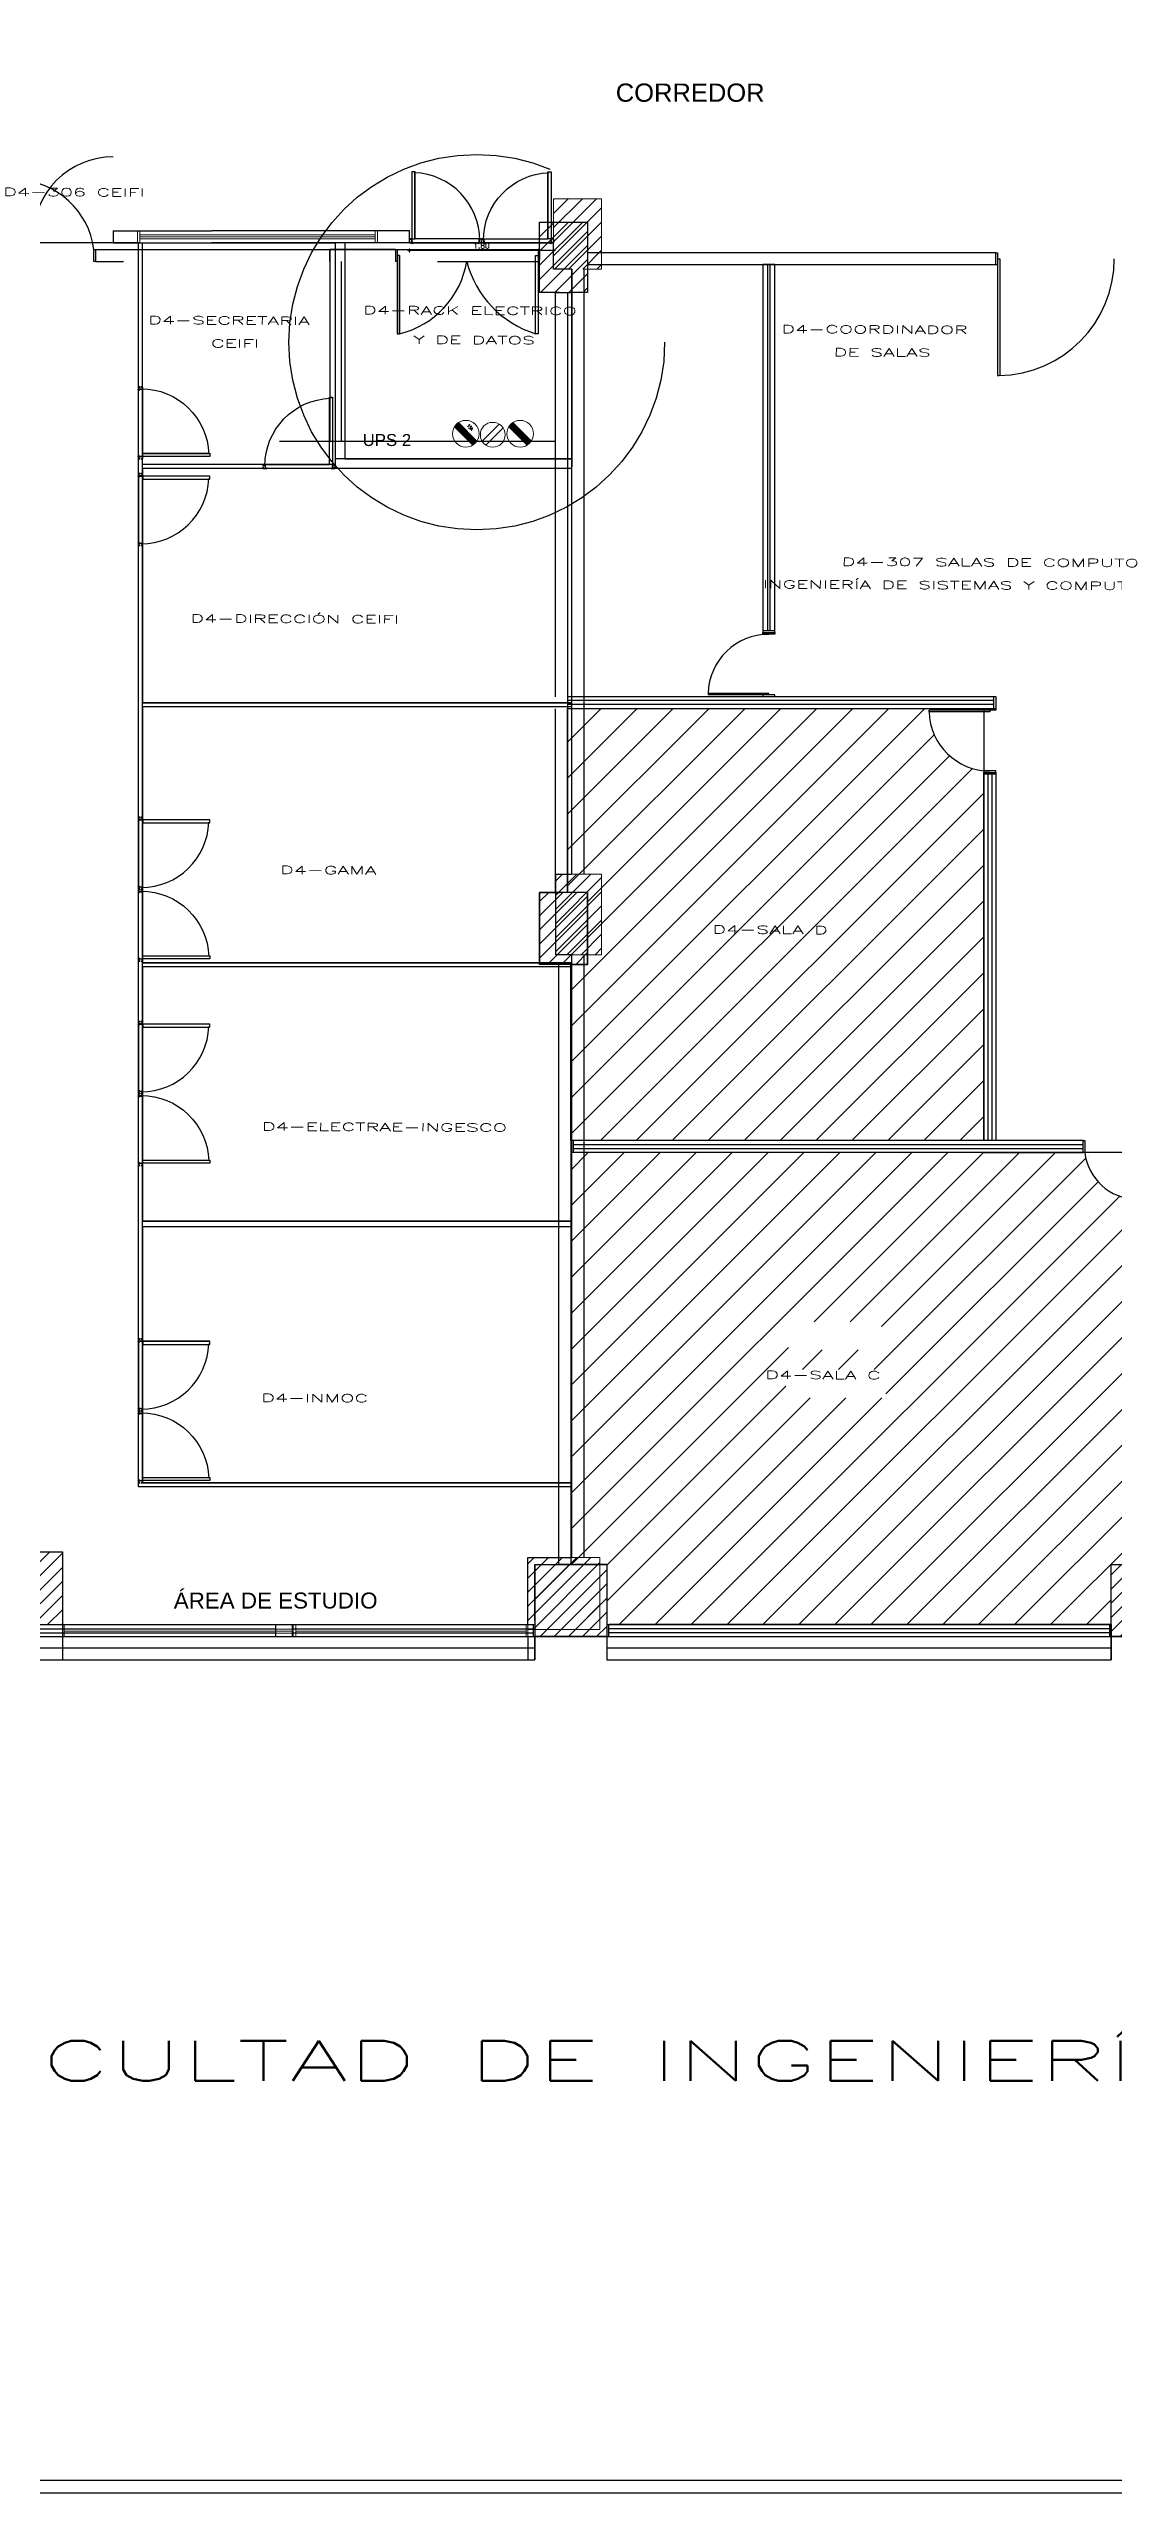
# Model space of a CAD drawing. Header units: metres. Extents: x 6495 to 6855, y 1254 to 1306.
# Drawn here: x 6709.53 to 6722.82, y 1255.23 to 1285.78 of the extents above; entities that cross this region are included whole.
import ezdxf

# ---------------------------------------------------------------- set-up
doc = ezdxf.new("R2010")
doc.units = ezdxf.units.M
for name, pattern in [('ACAD_ISO12W100', [21, 12, -3, 0, -3, 0, -3]), ('CONTINUA', [0]), ('HIDDEN2', [0.1875, 0.125, -0.0625])]:
    doc.linetypes.add(name, pattern=pattern)
for name, color, linetype, lineweight in [('-Guia 3-13', 144, 'CONTINUA', 13), ('.1', 7, 'Continuous', 0), ('0.Texto_Oficinas', 7, 'Continuous', 20), ('antiguo', 7, 'Continuous', 9)]:
    doc.layers.add(name, color=color, linetype=linetype, lineweight=lineweight)
for name, color, linetype in [('0-Grises', 252, 'Continuous'), ('0-Áreas_Computo', 150, 'Continuous'), ('1', 7, 'ACAD_ISO12W100'), ('A-MURO', 9, 'Continuous'), ('A-PLAN-1', 140, 'Continuous'), ('A-TEXT', 105, 'Continuous'), ('MUMA_VIVAII_PANEL_100', 30, 'Continuous')]:
    doc.layers.add(name, color=color, linetype=linetype)
doc.layers.add('A-PISO-ACHU-GRIS3', color=7, linetype='Continuous', true_color=0xbdbdbd)
doc.styles.add('ROMANS', font='romans.shx')
doc.styles.add('Romas 11', font='romans.shx', dxfattribs={"width": 0.9, "height": 0.11, "bigfont": 'bigfont.shx'})
doc.styles.get("Standard").update_dxf_attribs({"font": 'arial.ttf'})
doc.dimstyles.new('DIM50', dxfattribs={"dimscale": 1.7, "dimtxt": 0.04, "dimasz": 0.015, "dimexe": 0, "dimexo": 0, "dimgap": 0.015, "dimtad": 1, "dimzin": 4, "dimdsep": 46, "dimtxsty": 'ROMANS', "dimblk": 'DIMBLK', "dimcen": 0.09, "dimse1": 1, "dimse2": 1, "dimclrd": 256, "dimclre": 2, "dimclrt": 2, "dimadec": 0, "dimazin": 0, "dimtfac": 22.5, "dimtix": 1, "dimtmove": 1, "dimatfit": 3, "dimldrblk": 'DIMBLK', "dimfxl": 0, "dimtvp": 1.75, "dimtolj": 1, "dimtzin": 4, "dimarcsym": 0})
pattern_1 = [(45, (6378.1261, 1037.46999), (-0.088388348, 0.088388348), [])]

# ---------------------------------------------------------------- blocks, each defined once
blk = doc.blocks.new('*U113')
at = {"layer": 'A-PLAN-1', "ltscale": 0.02}
for p, q in [((-1.24, 0.1), (-0.34, 0.1)), ((-0.37, 0.15), (-1.17, 0.15))]:
    blk.add_line(p, q, dxfattribs=at)
at = {"layer": 'A-PLAN-1'}
for points in [[(-1.17, 0.15), (-1.17, 0.99), (-1.21, 0.99), (-1.21, 0.15)], [(-1.172, 0.151), (-1.172, 0.988), (-1.209, 0.988), (-1.209, 0.151)], [(-1.24, 0.13), (-1.238, 0.13), (-1.238, 0.148), (-1.212, 0.148), (-1.212, 0.108), (-1.202, 0.108), (-1.202, 0.09), (-1.212, 0.102), (-1.238, 0.102), (-1.238, 0.12), (-1.24, 0.12), (-1.24, 0.1), (-1.21, 0.1), (-1.2, 0.09), (-1.2, 0.11), (-1.21, 0.11), (-1.21, 0.15), (-1.24, 0.15), (-1.24, 0.13)], [(-0.34, 0.13), (-0.342, 0.13), (-0.342, 0.148), (-0.368, 0.148), (-0.368, 0.108), (-0.378, 0.108), (-0.378, 0.09), (-0.368, 0.102), (-0.342, 0.102), (-0.342, 0.12), (-0.34, 0.12), (-0.34, 0.1), (-0.37, 0.1), (-0.38, 0.09), (-0.38, 0.11), (-0.37, 0.11), (-0.37, 0.15), (-0.34, 0.15), (-0.34, 0.13)]]:
    blk.add_lwpolyline(points, close=True, dxfattribs=at)
at = {"layer": 'A-PLAN-1', "color": 252, "ltscale": 0.02}
blk.add_arc((-1.21, 0.131), 0.847, 359.9491, 88.0049, dxfattribs=at)
blk = doc.blocks.new('DIMBLK')
for q in [(-1, 0), (0, 1), (1, 0), (0, -1)]:
    blk.add_line((0, 0), q)
blk.add_circle((0, 0), 0.5)
blk = doc.blocks.new('*D136')
at = {"layer": '.1', "lineweight": -2, "transparency": 16777216}
blk.add_line((6715.808, 1283.263), (6714.059, 1283.263), dxfattribs=at)
at = {"layer": 'Defpoints', "color": 0, "transparency": 16777216}
for p in [(6714.034, 1283.298), (6714.034, 1283.263), (6715.834, 1283.298)]:
    blk.add_point(p, dxfattribs=at)
at = {"layer": '.1', "lineweight": -2, "transparency": 16777216, "xscale": 0.0255, "yscale": 0.0255, "zscale": 0.0255, "rotation": 180}
blk.add_blockref('DIMBLK', (6714.034, 1283.263), dxfattribs=at)
at = {"layer": '.1', "lineweight": -2, "transparency": 16777216, "xscale": 0.0255, "yscale": 0.0255, "zscale": 0.0255}
blk.add_blockref('DIMBLK', (6715.834, 1283.263), dxfattribs=at)
at = {"layer": '.1', "color": 2, "transparency": 16777216, "insert": (6714.934, 1283.323), "char_height": 0.068, "attachment_point": 5, "style": 'ROMANS'}
blk.add_mtext('\\A1;1.80', dxfattribs=at)

msp = doc.modelspace()

# ---------------------------------------------------------------- hatches: boundary and pattern name
at = {"layer": '0-Grises'}
h = msp.add_hatch(dxfattribs=at)
h.set_pattern_fill('ANSI31', color=8, style=0)
h.set_pattern_definition(pattern_1)
h.paths.add_polyline_path([(6715.66, 1283.618), (6715.66, 1282.738), (6715.91, 1282.738), (6716.01, 1282.738), (6716.06, 1282.738), (6716.26, 1282.738), (6716.26, 1283.618)])
h = msp.add_hatch(dxfattribs=at)
h.set_pattern_fill('ANSI31', color=8, style=0)
h.set_pattern_definition(pattern_1)
h.paths.add_polyline_path([(6716.26, 1274.338), (6716.26, 1275.238), (6715.66, 1275.238), (6715.66, 1274.338)])
h = msp.add_hatch(dxfattribs=at)
h.set_pattern_fill('ANSI31', color=8, style=0)
h.set_pattern_definition(pattern_1)
h.paths.add_polyline_path([(6715.6, 1265.938), (6716.5, 1265.938), (6716.5, 1266.838), (6716.1, 1266.838), (6715.6, 1266.838)])
h = msp.add_hatch(dxfattribs=at)
h.set_pattern_fill('ANSI31', color=8, style=0)
h.set_pattern_definition(pattern_1)
h.paths.add_polyline_path([(6723.7, 1265.938), (6723.7, 1266.838), (6723.3, 1266.838), (6723.21, 1266.838), (6723.06, 1266.838), (6722.8, 1266.838), (6722.8, 1266.138), (6722.8, 1265.938)])
at = {"layer": '0-Áreas_Computo'}
h = msp.add_hatch(dxfattribs=at)
h.set_pattern_fill('ANSI31', color=256, scale=0.1)
edge = h.paths.add_edge_path()
edge.add_line((6723.15, 1271.988), (6723.13, 1271.988))
edge.add_line((6723.13, 1271.988), (6723.13, 1271.403))
edge.add_line((6723.13, 1271.403), (6723.11, 1271.403))
edge.add_arc((6723.134, 1272.072), 0.669, 187.2344, 267.9366, ccw=False)
edge.add_line((6722.47, 1271.988), (6716.05, 1271.988))
edge.add_line((6716.05, 1271.988), (6716.05, 1266.838))
edge.add_line((6716.05, 1266.838), (6716.5, 1266.838))
edge.add_line((6716.5, 1266.838), (6716.5, 1266.088))
edge.add_line((6716.5, 1266.088), (6722.8, 1266.088))
edge.add_line((6722.8, 1266.088), (6722.8, 1266.838))
edge.add_line((6722.8, 1266.838), (6723.15, 1266.838))
edge.add_line((6723.15, 1266.838), (6723.15, 1271.988))
edge = h.paths.add_edge_path()
edge.add_line((6730.75, 1271.988), (6723.98, 1271.988))
edge.add_arc((6723.315, 1272.072), 0.669, 272.0634, 352.7656, ccw=False)
edge.add_line((6723.34, 1271.403), (6723.3, 1271.403))
edge.add_line((6723.3, 1271.403), (6723.3, 1266.838))
edge.add_line((6723.3, 1266.838), (6723.7, 1266.838))
edge.add_line((6723.7, 1266.838), (6723.7, 1266.088))
edge.add_line((6723.7, 1266.088), (6730, 1266.088))
edge.add_line((6730, 1266.088), (6730, 1266.838))
edge.add_line((6730, 1266.838), (6730.75, 1266.838))
edge.add_line((6730.75, 1266.838), (6730.75, 1271.988))
edge = h.paths.add_edge_path()
edge.add_line((6730.75, 1274.338), (6730.003, 1274.338))
edge.add_line((6730.003, 1274.338), (6730.003, 1275.238))
edge.add_line((6730.003, 1275.238), (6730.31, 1275.238))
edge.add_line((6730.31, 1275.238), (6730.31, 1279.634))
edge.add_line((6730.31, 1279.634), (6724.146, 1279.633))
edge.add_line((6724.146, 1279.633), (6724.148, 1276.275))
edge.add_line((6724.148, 1276.275), (6724.148, 1272.918))
edge.add_arc((6724.943, 1272.968), 0.797, -101.9893, 183.5804, ccw=False)
edge.add_line((6724.778, 1272.188), (6724.148, 1272.138))
edge.add_line((6724.148, 1272.138), (6726.735, 1272.138))
edge.add_line((6726.735, 1272.138), (6730.75, 1272.138))
edge.add_line((6730.75, 1272.138), (6730.75, 1274.338))
h.paths.add_polyline_path([(6718.771, 1269.521), (6719.933, 1269.521), (6719.933, 1269.871), (6718.771, 1269.871)], flags=16)
h.paths.add_polyline_path([(6718.736, 1268.921), (6719.987, 1268.921), (6719.987, 1269.275), (6718.736, 1269.275)], flags=16)
h.paths.add_polyline_path([(6726.491, 1269.254), (6727.653, 1269.254), (6727.653, 1269.604), (6726.491, 1269.604)], flags=16)
h.paths.add_polyline_path([(6726.469, 1268.765), (6727.703, 1268.765), (6727.703, 1269.119), (6726.469, 1269.119)], flags=16)
h.paths.add_polyline_path([(6727.567, 1276.727), (6728.729, 1276.727), (6728.729, 1277.077), (6727.567, 1277.077)], flags=16)
h.paths.add_polyline_path([(6727.559, 1276.076), (6728.794, 1276.076), (6728.794, 1276.43), (6727.559, 1276.43)], flags=16)
h = msp.add_hatch(dxfattribs=at)
h.set_pattern_fill('ANSI31', color=256, scale=0.1)
h.paths.add_polyline_path([(6721.21, 1276.762, -0.38555), (6720.525, 1277.518), (6721.21, 1277.518), (6721.21, 1277.538), (6716.01, 1277.538), (6716.01, 1275.238), (6716.26, 1275.238), (6716.26, 1274.338), (6716.05, 1274.338), (6716.05, 1272.138), (6721.21, 1272.138)])
h.paths.add_polyline_path([(6718.054, 1275.176), (6719.216, 1275.176), (6719.216, 1275.526), (6718.054, 1275.526)], flags=24)
h.paths.add_polyline_path([(6718.015, 1274.567), (6719.267, 1274.567), (6719.267, 1274.921), (6718.015, 1274.921)], flags=24)
at = {"layer": 'antiguo'}
h = msp.add_hatch(dxfattribs=at)
h.set_pattern_fill('ANSI31', color=1, style=0)
h.set_pattern_definition([(45, (6378.30005, 1037.76299), (-0.088388348, 0.088388348), [])])
h.paths.add_polyline_path([(6715.834, 1283.911), (6715.834, 1283.031), (6716.084, 1283.031), (6716.184, 1283.031), (6716.234, 1283.031), (6716.434, 1283.031), (6716.434, 1283.911)])
at = {"layer": 'antiguo', "true_color": 0xed1f24}
h = msp.add_hatch(color=240, dxfattribs=at)
h.dxf.hatch_style = 1
h.paths.add_polyline_path([(6714.824, 1280.831, 0.110533), (6714.877, 1280.881), (6714.646, 1281.113, 0.111287), (6714.595, 1281.06)])
h = msp.add_hatch(color=240, dxfattribs=at)
h.dxf.hatch_style = 1
h.paths.add_polyline_path([(6715.504, 1280.831, 0.110533), (6715.557, 1280.881), (6715.326, 1281.113, 0.111287), (6715.275, 1281.06)])
at = {"layer": 'antiguo'}
h = msp.add_hatch(dxfattribs=at)
h.set_pattern_fill('ANSI31', color=1, style=0)
h.set_pattern_definition([(45, (6378.30005, 1037.70099), (-0.088388348, 0.088388348), [])])
h.paths.add_polyline_path([(6716.434, 1274.462), (6716.434, 1275.469), (6715.862, 1275.469), (6715.862, 1274.462)])
h = msp.add_hatch(dxfattribs=at)
h.set_pattern_fill('ANSI31', color=1, style=0)
h.set_pattern_definition([(45, (6378.5241, 1037.62999), (-0.088388348, 0.088388348), [])])
h.paths.add_polyline_path([(6709.698, 1266.998), (6708.79, 1266.998), (6708.79, 1266.088), (6709.698, 1266.088), (6709.698, 1266.248)])
h = msp.add_hatch(dxfattribs=at)
h.set_pattern_fill('ANSI31', color=1, style=0)
h.set_pattern_definition([(45, (6378.0381, 1037.56099), (-0.088388348, 0.088388348), [])])
h.paths.add_polyline_path([(6715.512, 1266.029), (6716.412, 1266.029), (6716.412, 1266.929), (6716.012, 1266.929), (6715.512, 1266.929)])

# ---------------------------------------------------------------- linework, layer by layer
msp.add_arc((6710.332, 1283.434), 1, 90, 180)
at = {"layer": '0-Grises'}
for p, q in [((6715.66, 1283.618), (6716.26, 1283.618)), ((6715.66, 1282.738), (6715.66, 1283.618)), ((6716.26, 1283.618), (6716.26, 1282.738)), ((6710.09, 1283.128), (6710.09, 1283.278)), ((6710.09, 1283.278), (6710.11, 1283.278)), ((6710.09, 1283.128), (6710.09, 1283.203)), ((6710.11, 1283.278), (6711.385, 1283.278)), ((6710.11, 1283.278), (6715.66, 1283.278)), ((6710.11, 1283.278), (6710.11, 1283.128)), ((6713.86, 1283.278), (6713.86, 1283.128)), ((6713.91, 1283.203), (6713.88, 1283.203)), ((6713.88, 1283.203), (6713.88, 1282.223)), ((6713.91, 1282.223), (6713.91, 1283.203)), ((6713.91, 1283.203), (6713.91, 1282.223)), ((6715.61, 1282.223), (6715.61, 1283.203)), ((6715.61, 1283.203), (6715.64, 1283.203)), ((6715.64, 1283.203), (6715.64, 1282.223)), ((6721.21, 1283.236), (6716.26, 1283.236)), ((6716.26, 1283.236), (6716.26, 1283.088)), ((6721.36, 1283.236), (6721.21, 1283.236)), ((6721.36, 1283.236), (6721.38, 1283.236)), ((6721.36, 1283.088), (6721.36, 1283.236)), ((6721.38, 1283.236), (6721.38, 1281.701)), ((6721.38, 1283.236), (6721.38, 1283.161)), ((6710.11, 1283.128), (6710.09, 1283.128)), ((6710.11, 1283.128), (6710.46, 1283.128)), ((6713.04, 1283.128), (6713.04, 1280.879)), ((6713.18, 1283.128), (6713.18, 1280.879)), ((6714.385, 1283.128), (6715.66, 1283.128)), ((6716.26, 1283.088), (6721.21, 1283.088)), ((6718.506, 1283.088), (6718.506, 1278.508)), ((6718.536, 1283.088), (6718.536, 1278.508)), ((6721.21, 1283.088), (6721.36, 1283.088)), ((6721.21, 1283.088), (6721.27, 1283.088)), ((6721.36, 1283.088), (6721.38, 1283.088)), ((6721.38, 1283.161), (6721.41, 1283.161)), ((6721.41, 1283.161), (6721.41, 1281.701)), ((6715.91, 1282.738), (6715.66, 1282.738)), ((6715.86, 1282.738), (6716.01, 1282.738)), ((6715.86, 1277.683), (6715.86, 1282.738)), ((6715.91, 1282.738), (6716.06, 1282.738)), ((6716.01, 1282.738), (6716.01, 1275.238)), ((6716.01, 1282.738), (6716.01, 1277.688)), ((6716.26, 1282.738), (6716.06, 1282.738)), ((6713.88, 1282.223), (6713.91, 1282.223)), ((6715.64, 1282.223), (6715.61, 1282.223)), ((6721.38, 1281.701), (6721.4, 1281.701)), ((6712.411, 1280.879), (6715.86, 1280.879)), ((6718.45, 1278.508), (6718.45, 1278.488)), ((6718.6, 1278.508), (6718.45, 1278.508)), ((6718.45, 1278.468), (6718.45, 1278.488)), ((6718.45, 1278.488), (6718.6, 1278.488)), ((6718.45, 1278.488), (6718.6, 1278.488)), ((6718.45, 1278.488), (6718.51, 1278.488)), ((6718.45, 1278.468), (6718.525, 1278.468)), ((6718.6, 1278.468), (6718.45, 1278.468)), ((6718.6, 1278.488), (6718.6, 1278.508)), ((6718.6, 1278.488), (6718.6, 1278.468)), ((6716.01, 1277.688), (6721.36, 1277.688)), ((6717.765, 1277.728), (6717.765, 1277.708)), ((6718.525, 1277.728), (6717.765, 1277.728)), ((6718.6, 1277.708), (6717.765, 1277.708)), ((6718.45, 1277.708), (6718.45, 1277.688)), ((6718.525, 1277.708), (6718.525, 1277.728)), ((6718.6, 1277.688), (6718.6, 1277.708)), ((6721.33, 1277.688), (6721.33, 1277.538)), ((6721.36, 1277.688), (6721.36, 1277.538)), ((6715.86, 1275.238), (6715.86, 1277.533)), ((6721.33, 1277.638), (6716.01, 1277.638)), ((6721.33, 1277.588), (6716.01, 1277.588)), ((6716.01, 1277.538), (6721.36, 1277.538)), ((6720.525, 1277.498), (6720.525, 1277.518)), ((6721.36, 1277.518), (6720.525, 1277.518)), ((6721.285, 1277.498), (6720.525, 1277.498)), ((6721.21, 1277.518), (6721.21, 1277.538)), ((6721.285, 1277.518), (6721.285, 1277.498)), ((6721.36, 1277.538), (6721.36, 1277.518)), ((6721.21, 1276.758), (6721.285, 1276.758)), ((6721.21, 1276.758), (6721.21, 1276.738)), ((6721.36, 1276.758), (6721.21, 1276.758)), ((6721.36, 1276.738), (6721.36, 1276.758)), ((6721.21, 1276.718), (6721.21, 1276.738)), ((6721.21, 1276.738), (6721.36, 1276.738)), ((6721.21, 1276.738), (6721.36, 1276.738)), ((6721.21, 1276.738), (6721.27, 1276.738)), ((6721.21, 1276.738), (6721.21, 1272.138)), ((6721.21, 1272.138), (6721.21, 1276.738)), ((6721.36, 1276.718), (6721.21, 1276.718)), ((6721.26, 1276.718), (6721.26, 1272.138)), ((6721.31, 1276.718), (6721.31, 1272.138)), ((6721.36, 1276.738), (6721.36, 1276.718)), ((6721.36, 1276.738), (6721.36, 1272.138)), ((6721.36, 1276.738), (6721.36, 1272.138)), ((6715.66, 1275.238), (6715.86, 1275.238)), ((6716.26, 1275.238), (6715.66, 1275.238)), ((6715.66, 1275.238), (6715.91, 1275.238)), ((6715.66, 1275.238), (6715.86, 1275.238)), ((6715.66, 1274.338), (6715.66, 1275.238)), ((6715.66, 1275.238), (6715.66, 1274.338)), ((6716.26, 1275.238), (6716.26, 1274.338)), ((6715.66, 1274.588), (6715.66, 1274.438)), ((6716.26, 1274.338), (6715.66, 1274.338)), ((6715.9, 1266.838), (6715.9, 1274.338)), ((6716.05, 1274.338), (6716.05, 1266.838)), ((6716.2, 1274.338), (6716.05, 1274.338)), ((6721.21, 1272.138), (6716.05, 1272.138)), ((6721.21, 1271.988), (6716.05, 1271.988)), ((6716.08, 1272.138), (6716.08, 1271.988)), ((6722.45, 1272.085), (6716.08, 1272.085)), ((6722.45, 1272.035), (6716.08, 1272.035)), ((6721.36, 1272.138), (6721.21, 1272.138)), ((6721.21, 1271.988), (6722.45, 1271.988)), ((6722.45, 1272.138), (6721.36, 1272.138)), ((6722.45, 1272.138), (6722.47, 1272.138)), ((6722.45, 1271.985), (6722.45, 1272.135)), ((6722.47, 1271.988), (6722.45, 1271.988)), ((6722.47, 1272.138), (6722.47, 1272.063)), ((6722.47, 1272.138), (6722.47, 1271.988)), ((6715.6, 1266.838), (6716.5, 1266.838)), ((6715.6, 1266.838), (6716.5, 1266.838)), ((6715.6, 1266.138), (6715.6, 1266.838)), ((6715.6, 1266.838), (6715.6, 1265.938)), ((6716.05, 1266.838), (6715.9, 1266.838)), ((6716.5, 1266.838), (6716.1, 1266.838)), ((6716.1, 1266.838), (6716.5, 1266.838)), ((6716.5, 1266.838), (6716.2, 1266.838)), ((6716.5, 1266.838), (6716.5, 1265.938)), ((6716.5, 1266.838), (6716.5, 1265.938)), ((6722.8, 1266.838), (6723.7, 1266.838)), ((6722.8, 1266.138), (6722.8, 1266.838)), ((6709.3, 1266.088), (6712.39, 1266.088)), ((6709.32, 1266.088), (6712.39, 1266.088)), ((6712.36, 1266.088), (6712.36, 1265.938)), ((6712.54, 1266.088), (6715.58, 1266.088)), ((6712.54, 1266.088), (6715.6, 1266.088)), ((6712.57, 1266.088), (6712.57, 1265.938)), ((6715.58, 1266.088), (6715.58, 1265.938)), ((6716.5, 1266.088), (6722.78, 1266.088)), ((6716.52, 1266.088), (6716.52, 1265.938)), ((6722.8, 1266.088), (6716.53, 1266.088)), ((6722.78, 1266.088), (6722.78, 1265.938)), ((6722.8, 1265.938), (6722.8, 1266.138)), ((6722.8, 1265.938), (6722.8, 1266.138)), ((6722.8, 1266.088), (6722.8, 1265.938)), ((6709.3, 1265.938), (6712.39, 1265.938)), ((6709.3, 1265.798), (6715.6, 1265.798)), ((6712.36, 1266.033), (6709.32, 1266.033)), ((6712.36, 1265.983), (6709.32, 1265.983)), ((6709.32, 1265.938), (6712.39, 1265.938)), ((6712.39, 1265.938), (6712.54, 1265.938)), ((6712.54, 1265.938), (6715.58, 1265.938)), ((6712.54, 1265.938), (6715.6, 1265.938)), ((6715.58, 1266.033), (6712.57, 1266.033)), ((6715.58, 1265.983), (6712.57, 1265.983)), ((6716.5, 1265.938), (6715.6, 1265.938)), ((6715.6, 1265.938), (6716.5, 1265.938)), ((6715.6, 1265.938), (6716.5, 1265.938)), ((6716.5, 1265.938), (6715.6, 1265.938)), ((6715.6, 1265.938), (6715.6, 1265.648)), ((6716.5, 1265.938), (6722.78, 1265.938)), ((6716.5, 1265.938), (6716.52, 1265.938)), ((6716.5, 1265.938), (6716.5, 1265.648)), ((6716.5, 1265.798), (6722.8, 1265.798)), ((6716.52, 1266.038), (6722.77, 1266.038)), ((6716.52, 1265.988), (6722.77, 1265.988)), ((6716.52, 1265.938), (6722.8, 1265.938)), ((6716.53, 1265.938), (6722.8, 1265.938)), ((6723.7, 1265.938), (6722.8, 1265.938)), ((6722.8, 1265.938), (6723.7, 1265.938)), ((6722.8, 1265.938), (6722.8, 1265.648)), ((6709.3, 1265.648), (6715.6, 1265.648)), ((6716.5, 1265.648), (6722.8, 1265.648))]:
    msp.add_line(p, q, dxfattribs=at)
at = {"layer": '0-Grises', "linetype": 'HIDDEN2'}
for p, q in [((6713.86, 1283.278), (6713.88, 1283.278)), ((6713.88, 1283.278), (6713.88, 1283.128)), ((6715.64, 1283.278), (6715.64, 1283.128)), ((6715.66, 1283.278), (6715.64, 1283.278)), ((6715.66, 1283.278), (6715.66, 1283.128)), ((6713.88, 1283.128), (6713.86, 1283.128)), ((6715.64, 1283.128), (6715.66, 1283.128))]:
    msp.add_line(p, q, dxfattribs=at)
at = {"layer": '0-Grises'}
for points in [[(6685.973, 1306.451), (6760.473, 1306.451), (6760.473, 1255.232), (6685.973, 1255.232)], [(6686.133, 1306.291), (6753.794, 1306.291), (6753.794, 1255.392), (6686.133, 1255.392)]]:
    msp.add_lwpolyline(points, close=True, dxfattribs=at)
at = {"layer": '0-Grises', "flags": 128}
msp.add_lwpolyline([(6709.3, 1265.648), (6715.6, 1265.648), (6715.6, 1265.938), (6716.5, 1265.938), (6716.5, 1265.648), (6722.8, 1265.648), (6722.8, 1265.938), (6723.7, 1265.938)], dxfattribs=at)
at = {"layer": '0-Grises'}
for centre, radius, start, end in [((6709.109, 1283.155), 0.988, 7.1293, 87.6435), ((6713.641, 1283.315), 1.125, 283.8335, 350.4002), ((6715.981, 1283.437), 1.269, 194.1087, 252.9984), ((6721.38, 1283.161), 1.46, 270.7849, 0), ((6718.525, 1277.708), 0.76, 90, 178.492), ((6721.285, 1277.518), 0.76, 181.508, 270), ((6723.134, 1272.072), 0.669, 187.2344, 267.9366)]:
    msp.add_arc(centre, radius, start, end, dxfattribs=at)
at = {"layer": '0-Áreas_Computo', "flags": 128}
for points in [[(6716.01, 1275.238), (6716.01, 1277.538), (6721.21, 1277.538), (6721.21, 1272.138), (6716.05, 1272.138), (6716.05, 1274.338), (6716.26, 1274.338), (6716.26, 1275.238)], [(6716.05, 1271.988), (6716.05, 1266.838), (6716.5, 1266.838), (6716.5, 1266.088), (6722.8, 1266.088), (6722.8, 1266.838), (6723.15, 1266.838), (6723.15, 1271.988)]]:
    msp.add_lwpolyline(points, close=True, dxfattribs=at)
at = {"layer": '1'}
for p, q in [((6713.04, 1283.128), (6713.04, 1283.278)), ((6713.86, 1283.278), (6713.04, 1283.278)), ((6713.04, 1283.278), (6713.04, 1283.128)), ((6718.6, 1283.088), (6718.45, 1283.088)), ((6718.45, 1283.088), (6718.45, 1278.508)), ((6718.6, 1278.508), (6718.6, 1283.088))]:
    msp.add_line(p, q, dxfattribs=at)
at = {"layer": '1', "color": 3, "lineweight": 30}
msp.add_circle((6714.875, 1282.118), 2.347, dxfattribs=at)
at = {"layer": 'A-MURO'}
for p, q in [((6710.332, 1283.509), (6710.332, 1283.359)), ((6710.332, 1283.509), (6711.559, 1283.509)), ((6714.034, 1283.509, 0), (6711.559, 1283.509)), ((6710.332, 1283.359), (6710.634, 1283.359)), ((6710.634, 1283.359), (6711.559, 1283.359)), ((6714.559, 1283.359), (6711.559, 1283.359)), ((6713.224, 1283.359), (6713.224, 1280.659)), ((6714.559, 1283.359), (6715.834, 1283.359)), ((6716.064, 1275.469), (6716.064, 1283.031)), ((6716.214, 1283.031), (6716.214, 1275.469)), ((6716.064, 1280.659), (6713.104, 1280.659)), ((6716.064, 1280.539), (6713.104, 1280.539)), ((6716.064, 1266.929), (6716.064, 1274.462)), ((6716.214, 1274.462), (6716.214, 1266.929)), ((6709.698, 1266.088), (6712.612, 1266.088)), ((6709.698, 1266.088), (6712.612, 1266.088)), ((6709.698, 1266.088), (6709.698, 1265.648)), ((6712.612, 1266.088), (6715.512, 1266.088)), ((6709.698, 1265.938), (6712.612, 1265.938)), ((6709.698, 1265.793), (6715.512, 1265.798)), ((6712.612, 1265.938), (6715.492, 1265.938)), ((6715.512, 1265.938), (6715.512, 1265.648)), ((6709.698, 1265.648), (6715.512, 1265.648))]:
    msp.add_line(p, q, dxfattribs=at)
at = {"layer": 'A-PISO-ACHU-GRIS3'}
msp.add_line((6710.532, 1283.359), (6710.332, 1283.359), dxfattribs=at)
at = {"layer": 'A-PLAN-1'}
for p, q in [((6714.034, 1283.359, 0), (6714.034, 1283.509, 0)), ((6710.65, 1267.809), (6710.65, 1283.359)), ((6710.7, 1267.859), (6710.7, 1283.359)), ((6713.104, 1283.309), (6713.104, 1280.589)), ((6716.064, 1283.031), (6716.064, 1280.559)), ((6713.076, 1280.589), (6710.7, 1280.589)), ((6713.104, 1280.539), (6710.7, 1280.539)), ((6716.064, 1277.609), (6710.7, 1277.609)), ((6716.064, 1277.559), (6710.7, 1277.559)), ((6716.064, 1274.362), (6710.7, 1274.362)), ((6716.064, 1274.312), (6710.7, 1274.312)), ((6716.064, 1271.129), (6710.7, 1271.129)), ((6716.064, 1271.059), (6710.7, 1271.059)), ((6716.064, 1267.809), (6710.65, 1267.809)), ((6716.064, 1267.859), (6710.7, 1267.859))]:
    msp.add_line(p, q, dxfattribs=at)
at = {"layer": 'antiguo'}
for p, q in [((6715.834, 1283.911), (6716.434, 1283.911)), ((6715.834, 1283.031), (6715.834, 1283.911)), ((6716.434, 1283.911), (6716.434, 1283.031)), ((6710.634, 1283.509), (6710.634, 1283.359)), ((6710.634, 1283.509), (6710.634, 1283.359)), ((6710.664, 1283.509), (6710.664, 1283.359)), ((6713.604, 1283.509), (6713.604, 1283.359)), ((6713.634, 1283.509), (6713.634, 1283.359)), ((6713.634, 1283.509), (6713.634, 1283.359)), ((6713.634, 1283.509), (6713.634, 1283.359)), ((6716.434, 1283.529), (6716.434, 1283.381)), ((6710.664, 1283.459), (6713.604, 1283.459)), ((6710.664, 1283.434), (6713.604, 1283.434)), ((6710.664, 1283.409), (6713.604, 1283.409)), ((6716.064, 1283.031), (6715.834, 1283.031)), ((6716.434, 1283.031), (6716.214, 1283.031)), ((6716.434, 1275.469), (6715.862, 1275.469)), ((6715.862, 1274.462), (6715.862, 1275.469)), ((6716.434, 1275.469), (6716.434, 1274.462)), ((6716.434, 1274.462), (6715.862, 1274.462)), ((6708.79, 1266.998), (6709.698, 1266.998)), ((6709.698, 1266.998), (6709.698, 1266.088)), ((6715.512, 1266.929), (6716.412, 1266.929)), ((6715.512, 1265.938), (6715.512, 1266.929)), ((6716.412, 1266.929), (6716.412, 1266.029)), ((6716.412, 1266.929), (6716.412, 1266.029)), ((6709.698, 1266.088), (6708.79, 1266.088)), ((6709.72, 1266.088), (6709.72, 1265.938)), ((6712.582, 1266.088), (6712.582, 1265.938)), ((6712.612, 1266.088), (6712.612, 1265.938)), ((6715.492, 1266.088), (6715.492, 1265.938)), ((6712.582, 1266.033), (6709.72, 1266.033)), ((6712.582, 1266.008), (6709.72, 1266.008)), ((6712.582, 1265.983), (6709.72, 1265.983)), ((6715.492, 1266.033), (6712.612, 1266.033)), ((6715.492, 1266.008), (6712.612, 1266.008)), ((6715.492, 1265.983), (6712.612, 1265.983)), ((6716.412, 1266.029), (6715.512, 1266.029))]:
    msp.add_line(p, q, dxfattribs=at)
at = {"layer": 'antiguo', "color": 18, "true_color": 0x000000, "flags": 128}
for points in [[(6714.824, 1280.831), (6714.595, 1281.06)], [(6714.877, 1280.881), (6714.646, 1281.113)], [(6714.942, 1280.881), (6715.154, 1281.093)], [(6714.989, 1280.832), (6715.203, 1281.046)], [(6715.504, 1280.831), (6715.275, 1281.06)], [(6715.557, 1280.881), (6715.326, 1281.113)]]:
    msp.add_lwpolyline(points, dxfattribs=at)
at = {"layer": 'antiguo', "color": 7}
for centre in [(6714.738, 1280.974), (6715.417, 1280.974)]:
    msp.add_circle(centre, 0.167, dxfattribs=at)
at = {"layer": 'antiguo', "color": 18, "true_color": 0x000000}
msp.add_circle((6715.074, 1280.961), 0.155, dxfattribs=at)
at = {"layer": 'MUMA_VIVAII_PANEL_100'}
for points in [[(6695.926, 1268.485), (6695.926, 1266.088), (6701.169, 1266.088), (6701.169, 1267.185), (6702.085, 1267.185), (6702.085, 1266.088), (6708.79, 1266.088), (6708.79, 1266.998), (6709.698, 1266.998), (6709.698, 1266.088), (6715.512, 1266.088), (6715.512, 1266.929), (6716.064, 1266.929), (6716.064, 1267.809), (6710.65, 1267.809), (6710.65, 1283.359), (6709.332, 1283.359), (6709.332, 1283.029), (6709.332, 1275.508), (6709.35, 1275.508), (6709.35, 1268.485)], [(6710.7, 1283.359), (6713.104, 1283.359), (6713.104, 1280.589), (6710.7, 1280.589)], [(6715.834, 1283.359), (6713.224, 1283.359), (6713.224, 1280.659), (6716.064, 1280.659), (6716.064, 1283.031), (6715.834, 1283.031)], [(6710.7, 1277.609), (6716.064, 1277.609), (6716.064, 1280.539), (6710.7, 1280.539)], [(6710.7, 1274.362), (6716.064, 1274.362), (6716.064, 1274.462), (6715.862, 1274.462), (6715.862, 1275.469), (6716.064, 1275.469), (6716.064, 1277.559), (6710.7, 1277.559)], [(6710.7, 1271.129), (6716.064, 1271.129), (6716.064, 1274.312), (6710.7, 1274.312)], [(6710.7, 1267.859), (6716.064, 1267.859), (6716.064, 1271.059), (6710.7, 1271.059)]]:
    msp.add_lwpolyline(points, close=True, dxfattribs=at)

# ---------------------------------------------------------------- block references
at = {"layer": 'A-PLAN-1', "extrusion": (-3.02003e-09, -3.62278e-10, -1), "xscale": -1, "zscale": -1}
msp.add_blockref('*U113', (-6715.274, 1283.259, 0), dxfattribs=at)
at = {"layer": 'A-PLAN-1', "extrusion": (3.02003e-09, -3.62278e-10, -1), "zscale": -1}
for p in [(-6714.594, 1283.259, 0), (-6711.864, 1280.439, 0)]:
    msp.add_blockref('*U113', p, dxfattribs=at)
at = {"layer": 'A-PLAN-1', "extrusion": (-3.62278e-10, -3.02003e-09, -1), "zscale": -1, "rotation": 90.00000000000001}
for p in [(-6710.55, 1281.899, 0), (-6710.55, 1275.619, 0), (-6710.55, 1273.065, 0), (-6710.55, 1269.099, 0)]:
    msp.add_blockref('*U113', p, dxfattribs=at)
at = {"layer": 'A-PLAN-1', "extrusion": (-3.62278e-10, 3.02003e-09, -1), "xscale": -1, "zscale": -1, "rotation": 90}
for p in [(-6710.55, 1279.235, 0), (-6710.55, 1274.939, 0), (-6710.55, 1272.385, 0), (-6710.55, 1268.419, 0)]:
    msp.add_blockref('*U113', p, dxfattribs=at)

# ---------------------------------------------------------------- texts
at = {"layer": '-Guia 3-13', "color": 18, "linetype": 'ByBlock', "true_color": 0x000000, "style": 'Romas 11', "width": 0.9}
msp.add_text('15A', height=0.0398, rotation=314.8994, dxfattribs=at).set_placement((6714.746, 1281.071))
at = {"insert": (6713.449, 1280.97), "char_height": 0.15, "attachment_point": 1}
msp.add_mtext_dynamic_manual_height_columns('\\pxt3,13;UPS 2', width=0.75177, gutter_width=11.297, heights=[0.155], dxfattribs=at)
at = {"layer": '0-Grises', "color": 8}
msp.add_text('CORREDOR', height=0.2282, dxfattribs=at).set_placement((6716.611, 1285.123))
at = {"layer": '0.Texto_Oficinas', "style": 'ROMANS', "width": 1.9}
for s, p in [('D4-306 CEIFI ', (6708.959, 1283.946)), ('D4-RACK ELECTRICO ', (6713.455, 1282.469)), ('D4-SECRETARIA ', (6710.77, 1282.344)), ('D4-COORDINADOR ', (6718.681, 1282.232)), (' CEIFI ', (6711.423, 1282.053)), ('Y DE DATOS ', (6714.08, 1282.098)), ('DE SALAS ', (6719.334, 1281.942)), ('D4-307 SALAS DE COMPUTO ', (6719.434, 1279.324)), ('INGENIERÍA DE SISTEMAS Y COMPUTACIÓN  ', (6718.45, 1279.042)), ('D4-DIRECCIÓN CEIFI ', (6711.297, 1278.615)), ('D4-GAMA ', (6712.417, 1275.471)), ('D4-SALA D', (6717.82, 1274.726)), ('D4-ELECTRAE-INGESCO ', (6712.191, 1272.264)), ('D4-SALA C', (6718.48, 1269.161)), ('D4-INMOC', (6712.182, 1268.873))]:
    msp.add_text(s, height=0.1, rotation=359.7353, dxfattribs=at).set_placement(p)
msp.add_text('FACULTAD DE INGENIERÍA - 3° PISO', height=0.5, dxfattribs=at).set_placement((6707.975, 1260.386))
at = {"layer": 'A-TEXT', "insert": (6711.089, 1266.489), "char_height": 0.2, "attachment_point": 1}
msp.add_mtext_dynamic_manual_height_columns('ÁREA DE ESTUDIO', width=2.71538, gutter_width=11.297, heights=[0], dxfattribs=at)

# ---------------------------------------------------------------- dimensions: what is measured, and where the dimension line sits
at = {"layer": '.1'}
dim = msp.add_linear_dim(base=(6714.034, 1283.263), p1=(6715.834, 1283.298), p2=(6714.034, 1283.298), dimstyle='DIM50', dxfattribs=at)
dim.commit()
dim.dimension.update_dxf_attribs({"geometry": '*D136', "text_midpoint": (6714.934, 1283.323)})

doc.saveas('drawing.dxf')
